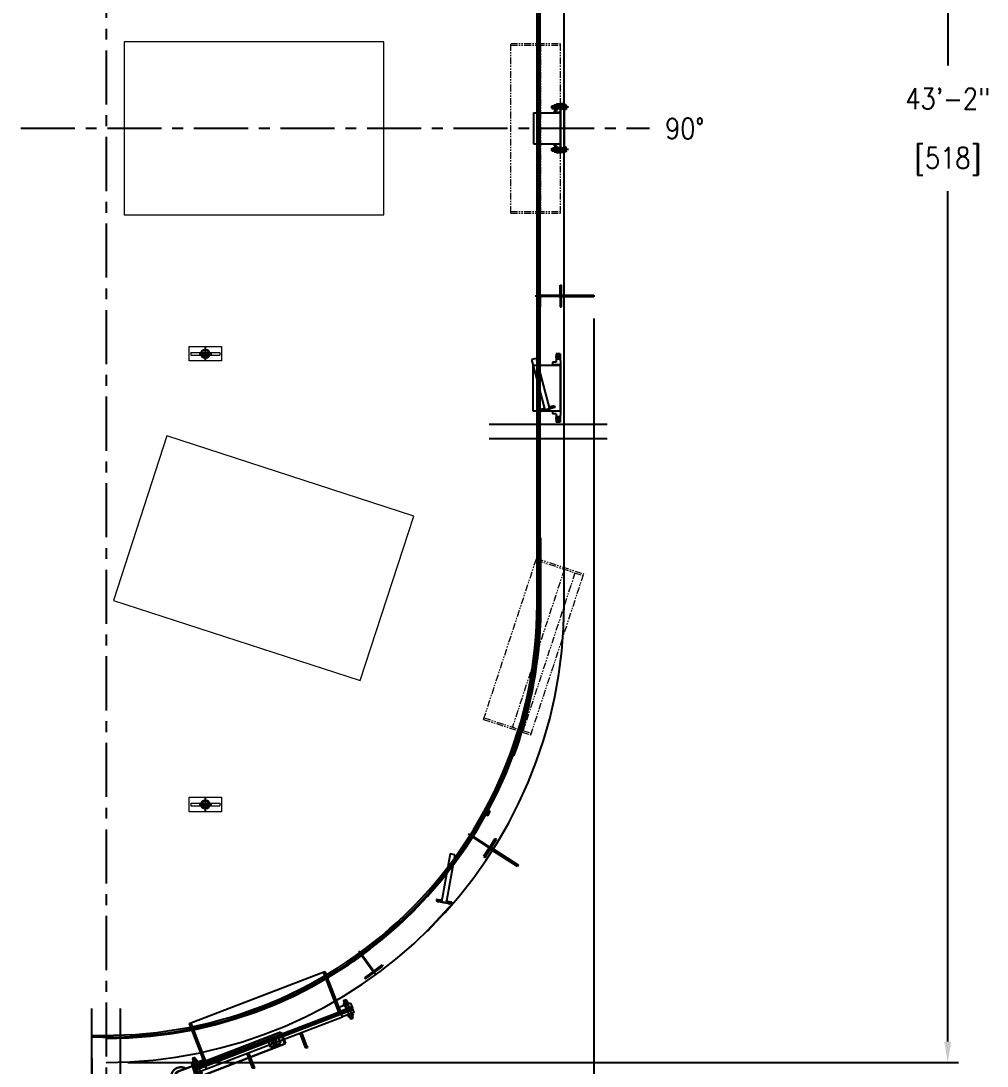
# Model space of a CAD drawing. Extents: x -3358 to -2794, y -13 to 855.
# Drawn here: x -3062.4 to -2794.4, y 277.3 to 567.1 of the extents above; entities that cross this region are included whole.
import ezdxf
from ezdxf.enums import TextEntityAlignment as Align

# ---------------------------------------------------------------- set-up
doc = ezdxf.new("R2010")
doc.units = 0
doc.header["$LTSCALE"] = 12
doc.header["$MEASUREMENT"] = 0
doc.header["$PDMODE"] = 33
doc.header["$PDSIZE"] = -0.5
for name, pattern in [('CENTER', [2, 1.25, -0.25, 0.25, -0.25]), ('HIDDEN', [0.375, 0.25, -0.125]), ('PHANTOM2', [1.25, 0.625, -0.125, 0.125, -0.125, 0.125, -0.125])]:
    doc.linetypes.add(name, pattern=pattern)
doc.layers.get('Defpoints').update_dxf_attribs({"linetype": 'CONTINUOUS'})
for name, color, linetype in [('1 PIPE', 7, 'CONTINUOUS'), ('1-150-RFSO', 14, 'CONTINUOUS'), ('12 PIPE', 7, 'CONTINUOUS'), ('12-150-RFSO', 14, 'CONTINUOUS'), ('2 PIPE', 7, 'CONTINUOUS'), ('3-4-10NC-HHBOLT', 32, 'CONTINUOUS'), ('3-4-10NC-HHNUT', 32, 'CONTINUOUS'), ('3-4-THRDCPLG', 14, 'CONTINUOUS'), ('6X20', 3, 'CONTINUOUS'), ('8 PIPE', 7, 'CONTINUOUS'), ('8-150-BLIND', 14, 'CONTINUOUS'), ('8-150-RFSO', 14, 'CONTINUOUS'), ('CENTER', 6, 'CENTER'), ('COVER', 3, 'CONTINUOUS'), ('DIM', 1, 'CONTINUOUS'), ('EXTERNALS', 3, 'CONTINUOUS'), ('FLG', 2, 'CONTINUOUS'), ('HANDLE', 2, 'CONTINUOUS'), ('muoto', 4, 'CONTINUOUS'), ('NECK', 242, 'CONTINUOUS'), ('REPAD', 7, 'CONTINUOUS'), ('ROOF', 140, 'CONTINUOUS'), ('SHELL', 40, 'CONTINUOUS'), ('stack conn.', 191, 'CONTINUOUS'), ('TEXT', 4, 'CONTINUOUS')]:
    doc.layers.add(name, color=color, linetype=linetype)
for name, color, linetype, lineweight in [('AM_0', 7, 'CONTINUOUS', 30), ('AM_11', 92, 'PHANTOM2', 25), ('Equipment-AM_0', 7, 'CONTINUOUS', 50), ('Equipment-AM_3', 6, 'HIDDEN', 25), ('Process-AM_7', 142, 'CENTER', 25)]:
    doc.layers.add(name, color=color, linetype=linetype, lineweight=lineweight)
doc.styles.add('ROMANS', font='ROMANS.shx', dxfattribs={"width": 0.85, "height": 5.76})
doc.styles.get("Standard").update_dxf_attribs({"font": 'sanss___.ttf'})
doc.dimstyles.get("Standard").update_dxf_attribs({"dimtxt": 0.18, "dimasz": 0.18, "dimexe": 0.18, "dimexo": 0.0625, "dimgap": 0.09, "dimtad": 0, "dimtih": 1, "dimtoh": 1, "dimdec": 4, "dimzin": 0, "dimdsep": 46, "dimtxsty": 'Standard', "dimcen": 0.09, "dimadec": 0, "dimazin": 0, "dimtfac": 1, "dimtdec": 4, "dimtofl": 0, "dimtmove": 0, "dimatfit": 3, "dimfxl": 1, "dimtolj": 1, "dimtzin": 0, "dimarcsym": 0})

# ---------------------------------------------------------------- blocks, each defined once
blk = doc.blocks.new('A$C1b871768')
at = {"layer": '6X20'}
for p, q in [((-5.88, 3), (-6.25, 3)), ((-6.25, 3), (-6.25, -3)), ((-5.88, 0.44), (-5.88, 3)), ((-0.38, 3), (0, 3)), ((-0.38, 0.44), (-0.38, 3)), ((0, 3), (0, -3)), ((-5.5, 0.12), (-0.75, 0.12)), ((-5.88, -0.44), (-5.88, -3)), ((-5.5, -0.12), (-0.75, -0.12)), ((-0.38, -0.44), (-0.38, -3)), ((-5.88, -3), (-6.25, -3)), ((-0.38, -3), (0, -3))]:
    blk.add_line(p, q, dxfattribs=at)
for points in [[(-5.5, 0.12, -0.083285), (-5.65, 0.15, -0.09084), (-5.77, 0.22, -0.104065), (-5.85, 0.32, -0.115836), (-5.88, 0.44, -0.115836)], [(-0.75, 0.12, 0.083285), (-0.6, 0.15, 0.09084), (-0.48, 0.22, 0.104065), (-0.4, 0.32, 0.115836), (-0.38, 0.44, 0.115836)], [(-5.5, -0.12, 0.083285), (-5.65, -0.15, 0.09084), (-5.77, -0.22, 0.104065), (-5.85, -0.32, 0.115836), (-5.88, -0.44, 0.115836)], [(-0.75, -0.12, -0.083285), (-0.6, -0.15, -0.09084), (-0.48, -0.22, -0.104065), (-0.4, -0.32, -0.115836), (-0.38, -0.44, -0.115836)]]:
    blk.add_lwpolyline(points, format="xyb", dxfattribs=at)
at = {"layer": 'CENTER'}
blk.add_line((-7.24, 0), (0.99, 0), dxfattribs=at)
blk = doc.blocks.new('A$C067614a1')
at = {"layer": '12 PIPE'}
for p, q in [((-1.67, 6.37), (5.88, 6.37)), ((-1.67, 6.37), (-1.67, -6.38)), ((5.88, 6.37), (5.88, -6.38)), ((-1.67, -6.38), (5.88, -6.38))]:
    blk.add_line(p, q, dxfattribs=at)
at = {"layer": '12-150-RFSO'}
for p, q in [((4.76, 9.5), (4.76, 7.19)), ((5.95, 9.5), (4.76, 9.5)), ((5.95, 9), (4.76, 9)), ((5.95, 9.5), (5.95, 7.5)), ((4.76, 7.19), (3.82, 7.19)), ((3.82, 7.19), (3.82, 6.37)), ((6.01, 6.44), (3.82, 6.44)), ((5.95, 8), (4.76, 8)), ((5.95, 7.5), (6.01, 7.5)), ((6.01, 7.5), (6.01, -7.5)), ((3.82, -6.38), (3.82, -7.19)), ((6.01, -6.44), (3.82, -6.44)), ((4.76, -7.19), (3.82, -7.19)), ((4.76, -7.19), (4.76, -9.5)), ((5.95, -8), (4.76, -8)), ((5.95, -7.5), (5.95, -9.5)), ((5.95, -7.5), (6.01, -7.5)), ((5.95, -9), (4.76, -9)), ((5.95, -9.5), (4.76, -9.5))]:
    blk.add_line(p, q, dxfattribs=at)
at = {"layer": 'CENTER'}
for p, q in [((6.19, 8.5), (4.51, 8.5)), ((6.19, -8.5), (4.51, -8.5))]:
    blk.add_line(p, q, dxfattribs=at)
at = {"layer": 'REPAD'}
for p, q in [((0, 10.87), (0.25, 10.87)), ((0, -10.87), (0.25, -10.87))]:
    blk.add_line(p, q, dxfattribs=at)
for points in [[(0.25, 6.37), (0.25, 10.87)], [(0.25, -6.38), (0.25, -10.87)]]:
    blk.add_lwpolyline(points, dxfattribs=at)
blk = doc.blocks.new('A$C379cbd7f')
at = {"layer": '2 PIPE'}
for radius in [1.19, 1.03]:
    blk.add_circle((4.5, 2), radius, dxfattribs=at)
at = {"layer": 'EXTERNALS', "lineweight": 18}
for p, q in [((0, 0), (0, 4)), ((0, 4), (9, 4)), ((9, 4), (9, 0)), ((9, 0), (0, 0)), ((0.5, 2.38), (0.5, 1.62)), ((0.5, 2.38), (3.37, 2.38)), ((0.5, 1.62), (3.37, 1.62)), ((3.54, 2.38), (5.46, 2.38)), ((3.54, 1.62), (5.46, 1.62)), ((5.63, 2.38), (8.5, 2.38)), ((5.63, 1.62), (8.5, 1.62)), ((8.5, 2.38), (8.5, 1.62))]:
    blk.add_line(p, q, dxfattribs=at)
at = {"layer": 'Process-AM_7'}
for p, q in [((4.5, 0.25), (4.5, 3.75)), ((2.75, 2), (6.25, 2))]:
    blk.add_line(p, q, dxfattribs=at)
blk = doc.blocks.new('A$C5abb7c81')
at = {"layer": '3-4-10NC-HHBOLT'}
for p, q in [((-6.44, 1.61), (-6.52, 1.56)), ((-6.52, 1.56), (-6.52, 1.12)), ((-6.52, 1.12), (-5.23, 1.12)), ((-6.44, 1.61), (-5.31, 1.61)), ((-6.25, -2.32), (-6.25, 1.12)), ((-6.2, 1.56), (-6.2, 1.12)), ((-5.55, 1.56), (-5.55, 1.12)), ((-5.5, -2.32), (-5.5, 1.12)), ((-5.31, 1.61), (-5.23, 1.56)), ((-5.23, 1.56), (-5.23, 1.12)), ((5.31, 1.61), (5.23, 1.56)), ((5.23, 1.56), (5.23, 1.12)), ((6.52, 1.12), (5.23, 1.12)), ((6.44, 1.61), (5.31, 1.61)), ((5.5, -2.32), (5.5, 1.12)), ((5.55, 1.56), (5.55, 1.12)), ((6.2, 1.56), (6.2, 1.12)), ((6.25, -2.32), (6.25, 1.12)), ((6.44, 1.61), (6.52, 1.56)), ((6.52, 1.56), (6.52, 1.12)), ((-6.25, -2.32), (-5.5, -2.32)), ((-6.19, -2.38), (-6.25, -2.32)), ((-6.19, -0.62), (-5.56, -0.62)), ((-6.19, -2.38), (-5.56, -2.38)), ((-5.56, -2.38), (-5.5, -2.32)), ((5.56, -2.38), (5.5, -2.32)), ((6.25, -2.32), (5.5, -2.32)), ((6.19, -2.38), (5.56, -2.38)), ((6.19, -2.38), (6.25, -2.32))]:
    blk.add_line(p, q, dxfattribs=at)
at = {"layer": '3-4-10NC-HHBOLT', "linetype": 'HIDDEN'}
for p, q in [((-6.19, -2.32), (-6.19, 1.12)), ((-5.56, -2.32), (-5.56, 1.12)), ((5.56, -2.32), (5.56, 1.12)), ((6.19, -2.32), (6.19, 1.12))]:
    blk.add_line(p, q, dxfattribs=at)
at = {"layer": '3-4-10NC-HHBOLT'}
for centre, radius, start, end in [((-6.36, 1.32), 0.288, 55.6158, 124.3842), ((-5.88, 0.53), 1.07, 72.412, 107.588), ((-5.39, 1.32), 0.288, 55.6158, 124.3842), ((5.39, 1.32), 0.288, 55.6158, 124.3842), ((5.88, 0.53), 1.07, 72.412, 107.588), ((6.36, 1.32), 0.288, 55.6158, 124.3842)]:
    blk.add_arc(centre, radius, start, end, dxfattribs=at)
at = {"layer": '3-4-10NC-HHNUT'}
for p, q in [((-6.52, -1.18), (-6.44, -1.12)), ((-6.52, -1.74), (-6.52, -1.18)), ((-6.52, -1.74), (-6.44, -1.79)), ((-6.44, -1.12), (-5.31, -1.12)), ((-6.44, -1.79), (-5.31, -1.79)), ((-6.2, -1.74), (-6.2, -1.18)), ((-5.55, -1.74), (-5.55, -1.18)), ((-5.23, -1.18), (-5.31, -1.12)), ((-5.23, -1.74), (-5.31, -1.79)), ((-5.23, -1.74), (-5.23, -1.18)), ((5.23, -1.18), (5.31, -1.12)), ((5.23, -1.74), (5.23, -1.18)), ((5.23, -1.74), (5.31, -1.79)), ((6.44, -1.12), (5.31, -1.12)), ((6.44, -1.79), (5.31, -1.79)), ((5.55, -1.74), (5.55, -1.18)), ((6.2, -1.74), (6.2, -1.18)), ((6.52, -1.18), (6.44, -1.12)), ((6.52, -1.74), (6.44, -1.79)), ((6.52, -1.74), (6.52, -1.18))]:
    blk.add_line(p, q, dxfattribs=at)
for centre, radius, start, end in [((-6.36, -1.41), 0.288, 55.6158, 124.3842), ((-6.36, -1.5), 0.288, 235.6158, 304.3842), ((-5.88, -2.2), 1.07, 72.412, 107.588), ((-5.88, -0.72), 1.07, 252.412, 287.588), ((-5.39, -1.41), 0.288, 55.6158, 124.3842), ((-5.39, -1.5), 0.288, 235.6158, 304.3842), ((5.39, -1.41), 0.288, 55.6158, 124.3842), ((5.39, -1.5), 0.288, 235.6158, 304.3842), ((5.88, -2.2), 1.07, 72.412, 107.588), ((5.88, -0.72), 1.07, 252.412, 287.588), ((6.36, -1.41), 0.288, 55.6158, 124.3842), ((6.36, -1.5), 0.288, 235.6158, 304.3842)]:
    blk.add_arc(centre, radius, start, end, dxfattribs=at)
at = {"layer": '8-150-BLIND'}
for p, q in [((-6.75, 1.12), (-6.75, 0.06)), ((6.75, 1.12), (-6.75, 1.12)), ((-5.31, 0.06), (-6.75, 0.06)), ((-6.31, 0.06), (-6.31, 1.12)), ((-5.44, 0.06), (-5.44, 1.12)), ((-5.31, 0.06), (-5.31, 0)), ((5.31, 0), (-5.31, 0)), ((5.31, 0.06), (5.31, 0)), ((6.75, 0.06), (5.31, 0.06)), ((5.44, 0.06), (5.44, 1.12)), ((6.31, 0.06), (6.31, 1.12)), ((6.75, 1.12), (6.75, 0.06))]:
    blk.add_line(p, q, dxfattribs=at)
at = {"layer": '8-150-RFSO'}
blk.add_line((-5.31, 0), (5.31, 0), dxfattribs=at)
at = {"layer": 'CENTER'}
for p, q in [((-5.88, 2.22), (-5.88, -2.64)), ((5.88, 2.22), (5.88, -2.64))]:
    blk.add_line(p, q, dxfattribs=at)
blk = doc.blocks.new('A$Ccf04fb3b')
at = {"layer": 'COVER'}
for p, q in [((-22.88, 0), (-22.88, 1.25)), ((-22, 0), (-22, 1.25))]:
    blk.add_line(p, q, dxfattribs=at)
at = {"layer": 'FLG'}
for p, q in [((-23.62, 0), (-23.62, 1.25)), ((-23.62, 0.87), (-20.16, 0.87)), ((-23.62, 0), (-20.16, 0)), ((-20.16, 0), (-20.16, 1.25)), ((-20.16, 0), (20.16, 0)), ((20.16, 0), (20.16, 1.25)), ((23.62, 0.87), (20.16, 0.87)), ((23.62, 0), (20.16, 0)), ((23.62, 0), (23.62, 1.25))]:
    blk.add_line(p, q, dxfattribs=at)
at = {"layer": 'muoto'}
for p, q in [((-23.62, 1.25), (23.62, 1.25)), ((-23.62, 0.87), (23.62, 0.87))]:
    blk.add_line(p, q, dxfattribs=at)
blk = doc.blocks.new('A$C33178090')
at = {"layer": '3-4-10NC-HHBOLT'}
for p, q in [((-22.75, -6.13), (-22.81, -6.18)), ((-22.06, -6.18), (-22.81, -6.18)), ((-22.81, -6.18), (-22.81, -11.57)), ((-22.12, -6.13), (-22.75, -6.13)), ((-22.12, -6.13), (-22.06, -6.18)), ((-22.06, -6.18), (-22.06, -11.57)), ((22.12, -6.13), (22.06, -6.18)), ((22.06, -6.18), (22.81, -6.18)), ((22.06, -6.18), (22.06, -11.57)), ((22.12, -6.13), (22.75, -6.13)), ((22.75, -6.13), (22.81, -6.18)), ((22.81, -6.18), (22.81, -11.57)), ((-22.06, -11.57), (-22.81, -11.57)), ((-22.75, -11.62), (-22.81, -11.57)), ((-22.12, -11.62), (-22.06, -11.57)), ((22.06, -11.57), (22.81, -11.57)), ((22.12, -11.62), (22.06, -11.57)), ((22.75, -11.62), (22.81, -11.57)), ((-22.12, -11.62), (-22.75, -11.62)), ((22.12, -11.62), (22.75, -11.62))]:
    blk.add_line(p, q, dxfattribs=at)
at = {"layer": '3-4-10NC-HHBOLT', "linetype": 'HIDDEN'}
for p, q in [((-22.75, -6.18), (-22.75, -11.57)), ((-22.12, -6.18), (-22.12, -11.57)), ((22.12, -6.18), (22.12, -11.57)), ((22.75, -6.18), (22.75, -11.57))]:
    blk.add_line(p, q, dxfattribs=at)
at = {"layer": '3-4-10NC-HHNUT'}
for p, q in [((-23.09, -6.89), (-23, -6.84)), ((-23.09, -7.45), (-23.09, -6.89)), ((-23.09, -7.45), (-23, -7.5)), ((-21.88, -6.84), (-23, -6.84)), ((-21.88, -7.5), (-23, -7.5)), ((-22.76, -7.45), (-22.76, -6.89)), ((-22.11, -7.45), (-22.11, -6.89)), ((-21.79, -6.89), (-21.88, -6.84)), ((-21.79, -7.45), (-21.88, -7.5)), ((-21.79, -7.45), (-21.79, -6.89)), ((21.79, -6.89), (21.88, -6.84)), ((21.79, -7.45), (21.79, -6.89)), ((21.79, -7.45), (21.88, -7.5)), ((21.88, -6.84), (23, -6.84)), ((21.88, -7.5), (23, -7.5)), ((22.11, -7.45), (22.11, -6.89)), ((22.76, -7.45), (22.76, -6.89)), ((23.09, -6.89), (23, -6.84)), ((23.09, -7.45), (23, -7.5)), ((23.09, -7.45), (23.09, -6.89)), ((-23.09, -10.3), (-23, -10.25)), ((-23.09, -10.3), (-23.09, -10.86)), ((-23.09, -10.86), (-23, -10.91)), ((-21.88, -10.25), (-23, -10.25)), ((-21.88, -10.91), (-23, -10.91)), ((-22.76, -10.3), (-22.76, -10.86)), ((-22.11, -10.3), (-22.11, -10.86)), ((-21.79, -10.3), (-21.88, -10.25)), ((-21.79, -10.86), (-21.88, -10.91)), ((-21.79, -10.3), (-21.79, -10.86)), ((21.79, -10.3), (21.88, -10.25)), ((21.79, -10.3), (21.79, -10.86)), ((21.79, -10.86), (21.88, -10.91)), ((21.88, -10.25), (23, -10.25)), ((21.88, -10.91), (23, -10.91)), ((22.11, -10.3), (22.11, -10.86)), ((22.76, -10.3), (22.76, -10.86)), ((23.09, -10.3), (23, -10.25)), ((23.09, -10.86), (23, -10.91)), ((23.09, -10.3), (23.09, -10.86))]:
    blk.add_line(p, q, dxfattribs=at)
for centre, radius, start, end in [((-22.92, -7.12), 0.288, 55.6158, 124.3842), ((-22.92, -7.21), 0.288, 235.6158, 304.3842), ((-22.44, -7.91), 1.07, 72.412, 107.588), ((-22.44, -6.43), 1.07, 252.412, 287.588), ((-21.95, -7.12), 0.288, 55.6158, 124.3842), ((-21.95, -7.21), 0.288, 235.6158, 304.3842), ((21.95, -7.12), 0.288, 55.6158, 124.3842), ((21.95, -7.21), 0.288, 235.6158, 304.3842), ((22.44, -7.91), 1.07, 72.412, 107.588), ((22.44, -6.43), 1.07, 252.412, 287.588), ((22.92, -7.12), 0.288, 55.6158, 124.3842), ((22.92, -7.21), 0.288, 235.6158, 304.3842), ((-22.92, -10.54), 0.288, 55.6158, 124.3842), ((-22.92, -10.63), 0.288, 235.6158, 304.3842), ((-22.44, -11.32), 1.07, 72.412, 107.588), ((-22.44, -9.84), 1.07, 252.412, 287.588), ((-21.95, -10.54), 0.288, 55.6158, 124.3842), ((-21.95, -10.63), 0.288, 235.6158, 304.3842), ((21.95, -10.54), 0.288, 55.6158, 124.3842), ((21.95, -10.63), 0.288, 235.6158, 304.3842), ((22.44, -11.32), 1.07, 72.412, 107.588), ((22.44, -9.84), 1.07, 252.412, 287.588), ((22.92, -10.54), 0.288, 55.6158, 124.3842), ((22.92, -10.63), 0.288, 235.6158, 304.3842)]:
    blk.add_arc(centre, radius, start, end, dxfattribs=at)
at = {"layer": 'AM_0'}
for p, q in [((-27.57, -8.04), (-27.5, -8.04)), ((-23.07, -8.06), (-27.57, -8.06)), ((2.6, -8.06), (-23.07, -8.06)), ((-23.07, -8.06), (-23.07, -11.56)), ((-23.07, -11.56), (-23.07, -8.06)), ((2.6, -8.06), (2.6, -11.56)), ((2.79, -8.26), (2.6, -8.26)), ((2.79, -8.26), (2.79, -11.37)), ((-27.57, -11.56), (-23.07, -11.56)), ((-23.07, -11.56), (2.6, -11.56)), ((-1.42, -10.92), (-1.42, -8.71)), ((-1.42, -8.71), (1.57, -8.71)), ((-1.42, -10.92), (1.57, -10.92)), ((-0.68, -9.81), (-0.51, -9.52)), ((-0.68, -9.81), (-0.51, -10.11)), ((-0.51, -9.52), (-0.34, -9.22)), ((-0.51, -10.11), (-0.34, -10.4)), ((0, -9.22), (-0.34, -9.22)), ((0, -10.4), (-0.34, -10.4)), ((0.34, -9.22), (0, -9.22)), ((0.34, -10.4), (0, -10.4)), ((0.51, -9.52), (0.34, -9.22)), ((0.51, -10.11), (0.34, -10.4)), ((0.68, -9.81), (0.51, -9.52)), ((0.68, -9.81), (0.51, -10.11)), ((1.57, -10.92), (1.57, -8.71)), ((2.6, -11.37), (2.79, -11.37))]:
    blk.add_line(p, q, dxfattribs=at)
at = {"layer": 'AM_0', "flags": 128}
blk.add_lwpolyline([(-27.34, -11.57), (-27.42, -11.58), (-27.57, -11.58)], dxfattribs=at)
at = {"layer": 'AM_0'}
blk.add_circle((0, -9.81), 0.394, dxfattribs=at)
for centre, radius, start, end in [((-27.57, -9.81), 2.76, 39.42, 320.58), ((-27.57, -9.81), 1.77, 81.0328, 278.9672), ((-27.57, -9.81), 1.77, 89.9597, 270), ((-27.57, -9.81), 1.75, 90, 270), ((0, -9.81), 0.591, 150, 210), ((0, -9.81), 0.591, 90, 150), ((0, -9.81), 0.591, 210, 270), ((0, -9.81), 0.591, 30, 90), ((0, -9.81), 0.591, 270, 330), ((0, -9.81), 0.591, 330, 30)]:
    blk.add_arc(centre, radius, start, end, dxfattribs=at)
at = {"layer": 'COVER'}
for p, q in [((-23.62, -7.5), (-23.62, -10.25)), ((-22.88, -9), (-22.88, -7.5)), ((-22, -9), (-22, -7.5)), ((22, -9), (22, -7.5)), ((22.88, -9), (22.88, -7.5))]:
    blk.add_line(p, q, dxfattribs=at)
at = {"layer": 'FLG'}
for p, q in [((-23.62, -7.5), (-20.16, -7.5)), ((-23.62, -7.5), (-23.62, -9)), ((-23.62, -8.62), (-20.16, -8.62)), ((-20.16, -7.5), (-20.16, -9)), ((23.62, -7.5), (20.16, -7.5)), ((20.16, -7.5), (20.16, -9)), ((23.62, -8.62), (20.16, -8.62)), ((23.62, -7.5), (23.62, -9))]:
    blk.add_line(p, q, dxfattribs=at)
at = {"layer": 'HANDLE'}
for p, q in [((-8.12, -14.5), (-8.12, -10.25)), ((-7.62, -14.5), (-7.62, -10.25)), ((7.62, -14.5), (7.62, -10.25)), ((8.12, -14.5), (8.12, -10.25))]:
    blk.add_line(p, q, dxfattribs=at)
for centre in [(-7.87, -14.5), (7.87, -14.5)]:
    blk.add_circle(centre, 0.25, dxfattribs=at)
at = {"layer": 'muoto'}
blk.add_line((-23.62, -9), (23.62, -9), dxfattribs=at)
at = {"layer": 'NECK'}
for p, q in [((-20.16, 3.21), (20.16, 3.21)), ((-20.16, 3.21), (-20.16, -8.62)), ((-19.66, 3.21), (-19.66, -8.62)), ((19.66, 3.21), (19.66, -8.62)), ((20.16, 3.21), (20.16, -7.5)), ((-19.66, -8.62), (-20.16, -8.62)), ((-20.16, -8.62), (20.16, -8.62)), ((19.66, -8.62), (20.16, -8.62))]:
    blk.add_line(p, q, dxfattribs=at)
at = {"layer": 'COVER'}
blk.add_blockref('A$Ccf04fb3b', (0, -10.25), dxfattribs=at)
blk = doc.blocks.new('A$Cff0bea57')
at = {"layer": '3-4-THRDCPLG'}
for p, q in [((-0.69, 1), (-0.69, 0)), ((-0.69, 1), (0.69, 1)), ((0.69, 0), (-0.69, 0)), ((-0.51, 0.45), (-0.53, 1)), ((-0.51, 0.45), (0.51, 0.45)), ((-0.46, 0.45), (-0.46, 0)), ((0.46, 0.45), (0.46, 0)), ((0.51, 0.45), (0.53, 1)), ((0.69, 1), (0.69, 0))]:
    blk.add_line(p, q, dxfattribs=at)
blk = doc.blocks.new('*D253')
at = {"layer": 'Defpoints', "color": 0, "transparency": 16777216}
for p in [(-2903.52, 490.58), (-3042.77, 285.4), (-2903.52, 246.02)]:
    blk.add_point(p, dxfattribs=at)
at = {"layer": 'TEXT', "color": 0, "lineweight": -2, "transparency": 16777216}
for p, q in [((-2903.52, 484.58), (-2903.52, 243.02)), ((-3042.77, 279.4), (-3042.77, 243.02)), ((-3037.01, 246.02), (-2996.83, 246.02)), ((-2909.28, 246.02), (-2949.46, 246.02))]:
    blk.add_line(p, q, dxfattribs=at)
at = {"layer": 'TEXT', "color": 0, "transparency": 16777216}
for points in [[(-3037.01, 246.98), (-3037.01, 245.06), (-3042.77, 246.02)], [(-2909.28, 246.98), (-2909.28, 245.06), (-2903.52, 246.02)]]:
    blk.add_solid(points, dxfattribs=at)
at = {"layer": 'TEXT', "color": 0, "transparency": 16777216, "char_height": 5.76, "attachment_point": 5, "style": 'ROMANS'}
for s, insert in [('\\A1;11\'-7{\\H1x;\\S1/4;}"', (-2973.14, 257.54)), ('\\A1;[139 1/4]', (-2973.14, 236.83))]:
    blk.add_mtext(s, dxfattribs=dict(at, insert=insert))
blk = doc.blocks.new('*D254')
at = {"layer": 'Defpoints', "color": 0, "transparency": 16777216}
for p in [(-3038.77, 796.33), (-2805.36, 796.33), (-3038.77, 278.33)]:
    blk.add_point(p, dxfattribs=at)
at = {"layer": 'TEXT', "color": 0, "lineweight": -2, "transparency": 16777216}
for p, q in [((-3032.77, 796.33), (-2802.36, 796.33)), ((-2805.36, 790.57), (-2805.36, 554.75)), ((-2805.36, 284.09), (-2805.36, 519.92)), ((-3032.77, 278.33), (-2802.36, 278.33))]:
    blk.add_line(p, q, dxfattribs=at)
at = {"layer": 'TEXT', "color": 0, "transparency": 16777216}
for points in [[(-2806.32, 790.57), (-2804.4, 790.57), (-2805.36, 796.33)], [(-2806.32, 284.09), (-2804.4, 284.09), (-2805.36, 278.33)]]:
    blk.add_solid(points, dxfattribs=at)
at = {"layer": 'TEXT', "color": 0, "transparency": 16777216, "char_height": 5.76, "attachment_point": 5, "style": 'ROMANS'}
for s, insert in [('\\A1;43\'-2"', (-2805.36, 545.56)), ('\\A1;[518]', (-2805.36, 528.14))]:
    blk.add_mtext(s, dxfattribs=dict(at, insert=insert))

msp = doc.modelspace()

# ---------------------------------------------------------------- linework, layer by layer
at = {"layer": '1 PIPE'}
for p, q in [((-2919.55838, 473.54325), (-2920.82858, 473.2029)), ((-2920.82858, 473.2029), (-2917.08911, 459.24704)), ((-2919.55838, 473.54325), (-2915.81892, 459.58739)), ((-2915.81892, 459.58739), (-2917.08911, 459.24704)), ((-2943.39654, 336.14384), (-2945.74444, 322.82819)), ((-2942.10151, 335.91549), (-2944.44942, 322.59985)), ((-2942.10151, 335.91549), (-2943.39654, 336.14384)), ((-2944.44942, 322.59985), (-2945.74444, 322.82819))]:
    msp.add_line(p, q, dxfattribs=at)
at = {"layer": '1-150-RFSO'}
for p, q in [((-2917.50299, 459.58907), (-2918.61984, 459.28982)), ((-2918.61984, 459.28982), (-2918.49043, 458.80685)), ((-2917.40377, 459.09802), (-2918.49043, 458.80685)), ((-2918.24895, 458.87156), (-2918.37836, 459.35452)), ((-2917.64525, 459.03332), (-2917.77466, 459.51628)), ((-2917.21852, 459.73), (-2917.51917, 459.64944)), ((-2917.51917, 459.64944), (-2917.50299, 459.58907)), ((-2917.40377, 459.09802), (-2917.38759, 459.03765)), ((-2915.45574, 459.55529), (-2917.38759, 459.03765)), ((-2917.07849, 459.12048), (-2917.24026, 459.72418)), ((-2915.64769, 460.15091), (-2915.94833, 460.07035)), ((-2915.76483, 459.47247), (-2915.9266, 460.07617)), ((-2915.64769, 460.15091), (-2915.63151, 460.09054)), ((-2914.51466, 460.3898), (-2915.63151, 460.09054)), ((-2914.38525, 459.90683), (-2915.47191, 459.61566)), ((-2915.47191, 459.61566), (-2915.45574, 459.55529)), ((-2915.23043, 459.68037), (-2915.35984, 460.16333)), ((-2914.62673, 459.84213), (-2914.75614, 460.32509)), ((-2914.51466, 460.3898), (-2914.38525, 459.90683)), ((-2947.11368, 323.51388), (-2947.2005, 323.02147)), ((-2946.09259, 322.82612), (-2947.2005, 323.02147)), ((-2945.97499, 323.31309), (-2947.11368, 323.51388)), ((-2946.9543, 322.97806), (-2946.86748, 323.47046)), ((-2946.33879, 322.86953), (-2946.25197, 323.36193)), ((-2946.09259, 322.82612), (-2946.10345, 322.76457)), ((-2944.13383, 322.41727), (-2946.10345, 322.76457)), ((-2945.96414, 323.37465), (-2945.97499, 323.31309)), ((-2945.65762, 323.3206), (-2945.96414, 323.37465)), ((-2945.78831, 322.709), (-2945.67978, 323.3245)), ((-2944.44897, 322.47284), (-2944.34044, 323.08834)), ((-2944.05608, 323.0382), (-2944.3626, 323.09225)), ((-2944.12298, 322.47882), (-2944.13383, 322.41727)), ((-2943.01507, 322.28347), (-2944.12298, 322.47882)), ((-2944.05608, 323.0382), (-2944.06693, 322.97665)), ((-2942.92824, 322.77587), (-2944.06693, 322.97665)), ((-2943.87678, 322.43541), (-2943.78995, 322.92781)), ((-2943.26127, 322.32688), (-2943.17445, 322.81928)), ((-2942.92824, 322.77587), (-2943.01507, 322.28347))]:
    msp.add_line(p, q, dxfattribs=at)
at = {"layer": '8 PIPE'}
for p, q in [((-2920.26721, 541.64471), (-2920.26721, 533.01971)), ((-2920.26721, 541.64471), (-2912.89221, 541.64471)), ((-2912.89221, 541.64471), (-2912.89221, 533.01971)), ((-2920.26721, 533.01971), (-2912.89221, 533.01971))]:
    msp.add_line(p, q, dxfattribs=at)
at = {"layer": '8-150-RFSO'}
for p, q in [((-2914.51721, 542.17596), (-2913.89221, 542.17596)), ((-2914.51721, 542.17596), (-2914.51721, 541.64471)), ((-2913.89221, 544.08221), (-2913.89221, 542.17596)), ((-2913.89221, 544.08221), (-2912.82971, 544.08221)), ((-2912.82971, 543.64471), (-2913.89221, 543.64471)), ((-2912.82971, 542.76971), (-2913.89221, 542.76971)), ((-2912.82971, 544.08221), (-2912.82971, 542.64471)), ((-2912.82971, 542.64471), (-2912.76721, 542.64471)), ((-2912.76721, 542.64471), (-2912.76721, 532.01971)), ((-2912.76721, 541.69221), (-2914.51721, 541.69221)), ((-2914.51721, 533.01971), (-2914.51721, 532.48846)), ((-2912.76721, 532.97221), (-2914.51721, 532.97221)), ((-2914.51721, 532.48846), (-2913.89221, 532.48846)), ((-2913.89221, 532.48846), (-2913.89221, 530.58221)), ((-2912.82971, 531.89471), (-2913.89221, 531.89471)), ((-2912.82971, 531.01971), (-2913.89221, 531.01971)), ((-2913.89221, 530.58221), (-2912.82971, 530.58221)), ((-2912.82971, 532.01971), (-2912.82971, 530.58221)), ((-2912.82971, 532.01971), (-2912.76721, 532.01971))]:
    msp.add_line(p, q, dxfattribs=at)
at = {"layer": 'AM_0'}
for p, q in [((-2949.79229, 314.70957), (-2942.44709, 322.55881)), ((-2973.04584, 304.63682), (-2973.13512, 304.87641))]:
    msp.add_line(p, q, dxfattribs=at)
at = {"layer": 'AM_11', "lineweight": 18, "ltscale": 0.25}
for p, q in [((-2926.55894, 513.83221), (-2926.55894, 560.84008)), ((-2926.55894, 560.84008), (-2912.77941, 560.84008)), ((-2926.55894, 560.36764), (-2912.77941, 560.36764)), ((-2918.29122, 560.36764), (-2918.29122, 514.29678)), ((-2912.77941, 513.83221), (-2912.77941, 560.84008)), ((-2926.55894, 514.29677), (-2912.77941, 514.29678)), ((-2926.55894, 513.83221), (-2912.77941, 513.83221)), ((-2934.10879, 373.43824), (-2919.40765, 418.08818)), ((-2919.5554, 417.63944), (-2906.46706, 413.33006)), ((-2919.40765, 418.08818), (-2906.31931, 413.7788)), ((-2911.70239, 415.05381), (-2926.11049, 371.29388)), ((-2908.74816, 414.08112), (-2923.15626, 370.32119)), ((-2921.02045, 369.12886), (-2906.31931, 413.7788)), ((-2933.9635, 373.87951), (-2920.87516, 369.57013)), ((-2934.10879, 373.43824), (-2921.02045, 369.12886))]:
    msp.add_line(p, q, dxfattribs=at)
at = {"layer": 'CENTER'}
for p, q in [((-3038.76721, 846.93873), (-3038.76721, 227.72569)), ((-2912.58171, 543.20721), (-2914.14022, 543.20721)), ((-3062.42896, 537.33221), (-2888.11562, 537.33221)), ((-2912.58171, 531.45721), (-2914.14022, 531.45721)), ((-2917.88291, 458.71288), (-2918.1407, 459.67495)), ((-2914.86439, 459.52169), (-2915.12218, 460.48376)), ((-2946.68961, 322.67956), (-2946.51666, 323.66043)), ((-2943.61209, 322.13691), (-2943.43913, 323.11778))]:
    msp.add_line(p, q, dxfattribs=at)
at = {"layer": 'COVER'}
for p, q in [((-2912.51721, 491.08221), (-2903.51721, 491.08221)), ((-2912.51721, 490.58221), (-2912.51721, 491.08221)), ((-2903.51721, 490.58221), (-2912.51721, 490.58221)), ((-2907.07971, 491.08221), (-2907.07971, 490.58221)), ((-2905.95471, 491.08221), (-2905.95471, 490.58221)), ((-2903.51721, 491.08221), (-2903.51721, 490.58221)), ((-2932.28787, 337.50237), (-2932.01766, 337.92306)), ((-2924.71533, 332.63856), (-2932.28787, 337.50237)), ((-2932.01766, 337.92306), (-2924.44512, 333.05926)), ((-2927.44258, 334.98451), (-2927.7128, 334.56382)), ((-2926.49602, 334.37654), (-2926.76623, 333.95584)), ((-2924.44512, 333.05926), (-2924.71533, 332.63856))]:
    msp.add_line(p, q, dxfattribs=at)
at = {"layer": 'Defpoints'}
for p, q in [((-2899.80511, 455.22861), (-2932.56839, 455.22861)), ((-2899.80511, 451.22861), (-2932.56839, 451.22861)), ((-3042.76721, 272.15793), (-3042.76721, 293.31253)), ((-3034.76721, 272.15793), (-3034.76721, 293.31253))]:
    msp.add_line(p, q, dxfattribs=at)
at = {"layer": 'Equipment-AM_0', "lineweight": 18}
msp.add_line((-2918.51721, 458.95721), (-2914.95721, 458.95721), dxfattribs=at)
at = {"layer": 'Equipment-AM_0', "elevation": 0.00504}
msp.add_lwpolyline([(-2918.45687, 423.79659), (-2918.45687, 405.22174, -0.010842619), (-2918.57239, 399.93337, -0.078144289), (-2925.98227, 363.39557, -0.078144289)], format="xyb", dxfattribs=at)
at = {"layer": 'Equipment-AM_3'}
msp.add_line((-2918.95702, 423.80064, 0.00504), (-2918.45687, 423.79659, 0.00504), dxfattribs=at)
at = {"layer": 'REPAD', "lineweight": 18, "ltscale": 0.25}
for p, q in [((-2961.78317, 561.33221), (-3033.78317, 561.33221)), ((-3033.78317, 561.33221), (-3033.78317, 513.33221)), ((-2961.78317, 513.33221), (-2961.78317, 561.33221)), ((-3033.78317, 513.33221), (-2961.78317, 513.33221)), ((-3021.93101, 452.08079), (-3036.76383, 406.43008)), ((-2953.45494, 429.83157), (-3021.93101, 452.08079)), ((-2968.28776, 384.18085), (-2953.45494, 429.83157)), ((-3036.76383, 406.43008), (-2968.28776, 384.18085))]:
    msp.add_line(p, q, dxfattribs=at)
at = {"layer": 'REPAD'}
for p, q in [((-2918.76721, 543.76971), (-2918.51721, 543.76971)), ((-2918.76721, 530.89471), (-2918.51721, 530.89471))]:
    msp.add_line(p, q, dxfattribs=at)
for points in [[(-2918.51721, 541.64471), (-2918.51721, 543.76971)], [(-2918.51721, 533.01971), (-2918.51721, 530.89471)]]:
    msp.add_lwpolyline(points, dxfattribs=at)
at = {"layer": 'ROOF'}
msp.add_lwpolyline([(-3038.76721, 284.95721, 0.414213562), (-2918.39221, 405.33221), (-2918.39221, 669.33221, 0.414213562), (-3038.76721, 789.70721, 0.414213562)], format="xyb", dxfattribs=at)
at = {"layer": 'SHELL'}
msp.add_line((-2911.76721, 405.33221), (-2911.76721, 669.33221), dxfattribs=at)
for points in [[(-3042.76721, 285.39889, 0.424012536), (-2918.76721, 405.33221), (-2918.76721, 669.33221, 0.424012536), (-3042.76721, 789.26552, 0.424012536)], [(-3042.76721, 285.89917, 0.424053695), (-2919.26721, 405.33221), (-2919.26721, 669.33221, 0.424053695), (-3042.76721, 788.76524, 0.424053695)]]:
    msp.add_lwpolyline(points, format="xyb", dxfattribs=at)
msp.add_arc((-3038.76721, 405.33221), 127, 270, 0, dxfattribs=at)
at = {"layer": 'stack conn.'}
msp.add_line((-2919.26721, 436.13159), (-2919.31636, 435.63401), dxfattribs=at)

# ---------------------------------------------------------------- block references
at = {"layer": 'COVER'}
for name, p, rotation in [('A$C5abb7c81', (-2912.76721, 537.33221), 270), ('A$C1b871768', (-2918.76721, 490.83221), 180), ('A$C1b871768', (-2937.41148, 341.09036), 147.2875652765578), ('A$C1b871768', (-2968.1202, 308.33221), 126.0665882599235), ('A$C33178090', (-2995.76306, 293.30256), 21.00000000001703)]:
    msp.add_blockref(name, p, dxfattribs=dict(at, rotation=rotation))
for name, p in [('A$C379cbd7f', (-3015.76696, 472.83221)), ('A$C067614a1', (-2918.76721, 465.33221)), ('A$C379cbd7f', (-3015.76696, 347.83221))]:
    msp.add_blockref(name, p, dxfattribs=at)
at = {"layer": 'COVER', "xscale": -1, "rotation": 241.3581856767483}
msp.add_blockref('A$Cff0bea57', (-2933.4512, 347.81231), dxfattribs=at)

# ---------------------------------------------------------------- texts
at = {"layer": 'DIM', "style": 'ROMANS', "width": 0.85}
msp.add_text('90%%D', height=5.76, dxfattribs=at).set_placement((-2878.29822, 537.25054), align=Align.MIDDLE_CENTER)

# ---------------------------------------------------------------- dimensions: what is measured, and where the dimension line sits
at = {"layer": 'TEXT'}
dim = msp.add_linear_dim(base=(-2805.35899, 796.33221), p1=(-3038.76721, 278.33221), p2=(-3038.76721, 796.33221), angle=90, dimstyle='Standard', override={"dimscale": 48, "dimtxt": 5.76, "dimasz": 0.12, "dimexe": 0.0625, "dimexo": 0.125, "dimgap": 0.1, "dimzin": 3, "dimlunit": 4, "dimpost": '\\X', "dimtxsty": 'ROMANS', "dimcen": 0}, dxfattribs=at)
dim.commit()
dim.dimension.update_dxf_attribs({"geometry": '*D254', "text_midpoint": (-2805.35899, 537.33221)})
dim = msp.add_linear_dim(base=(-2903.51721, 246.01793), p1=(-3042.76721, 285.39889), p2=(-2903.51721, 490.58221), dimstyle='Standard', override={"dimscale": 48, "dimtxt": 5.76, "dimasz": 0.12, "dimexe": 0.0625, "dimexo": 0.125, "dimgap": 0.1, "dimzin": 3, "dimlunit": 4, "dimpost": '\\X', "dimtxsty": 'ROMANS', "dimcen": 0}, dxfattribs=at)
dim.commit()
dim.dimension.update_dxf_attribs({"geometry": '*D253', "text_midpoint": (-2973.14221, 246.01793)})

doc.saveas('drawing.dxf')
